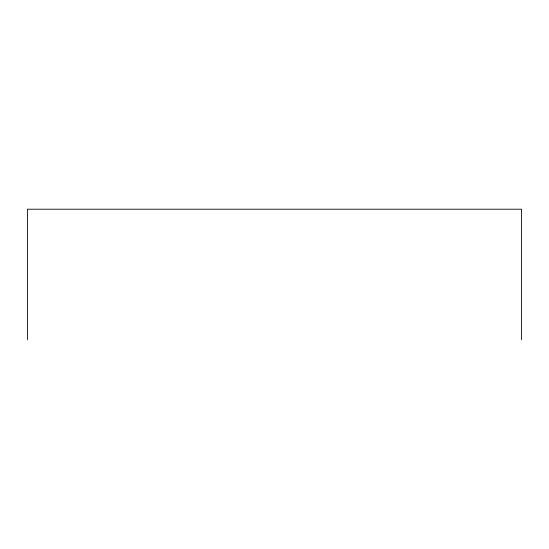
<?xml version="1.0" encoding="UTF-8"?>
<svg xmlns="http://www.w3.org/2000/svg" width="549" height="549" viewBox="0 0 549 549"><rect width="100%" height="100%" fill="white"/><g stroke="black" fill="none" stroke-linecap="round" stroke-linejoin="round"><path stroke-width="0.82" d="M521.55 339.783L521.55 209.217L27.45 209.217L27.45 339.783"/></g></svg>
